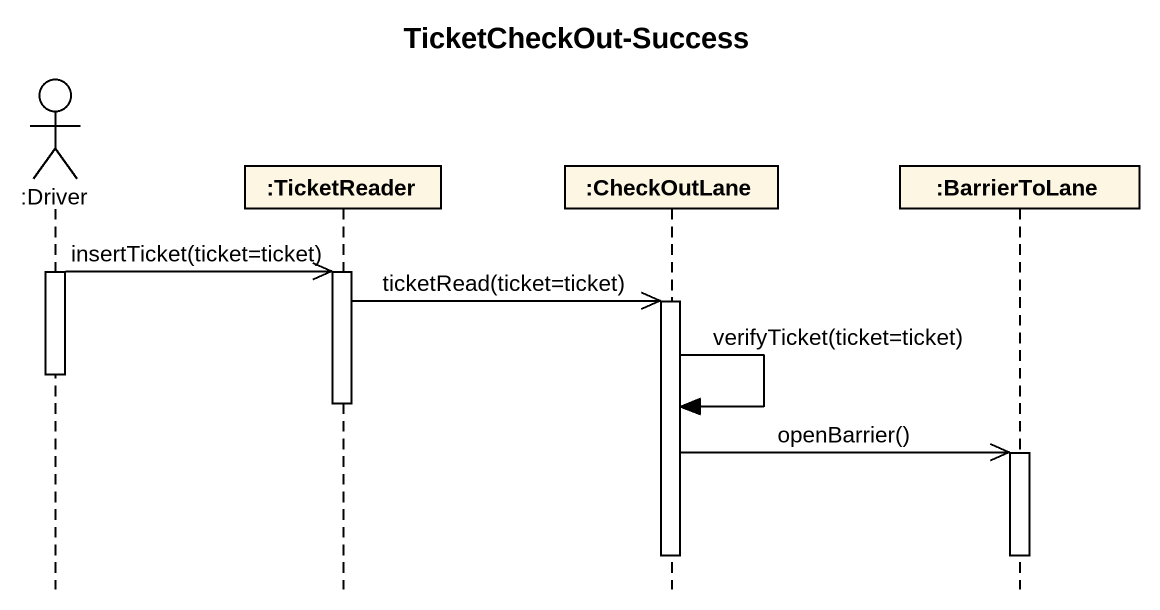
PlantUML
@startuml
title TicketCheckOut-Success
hide footbox
actor ":Driver" as Driver
participant ":TicketReader" as TicketReader
participant ":CheckOutLane" as CheckOutLane
participant ":BarrierToLane" as BarrierToLane

activate Driver
Driver ->> TicketReader : insertTicket(ticket=ticket)
activate TicketReader
TicketReader ->> CheckOutLane : ticketRead(ticket=ticket)
activate CheckOutLane
deactivate Driver
deactivate TicketReader
CheckOutLane -> CheckOutLane : verifyTicket(ticket=ticket)
CheckOutLane ->> BarrierToLane : openBarrier()
activate BarrierToLane
deactivate CheckOutLane
deactivate BarrierToLane
@enduml
